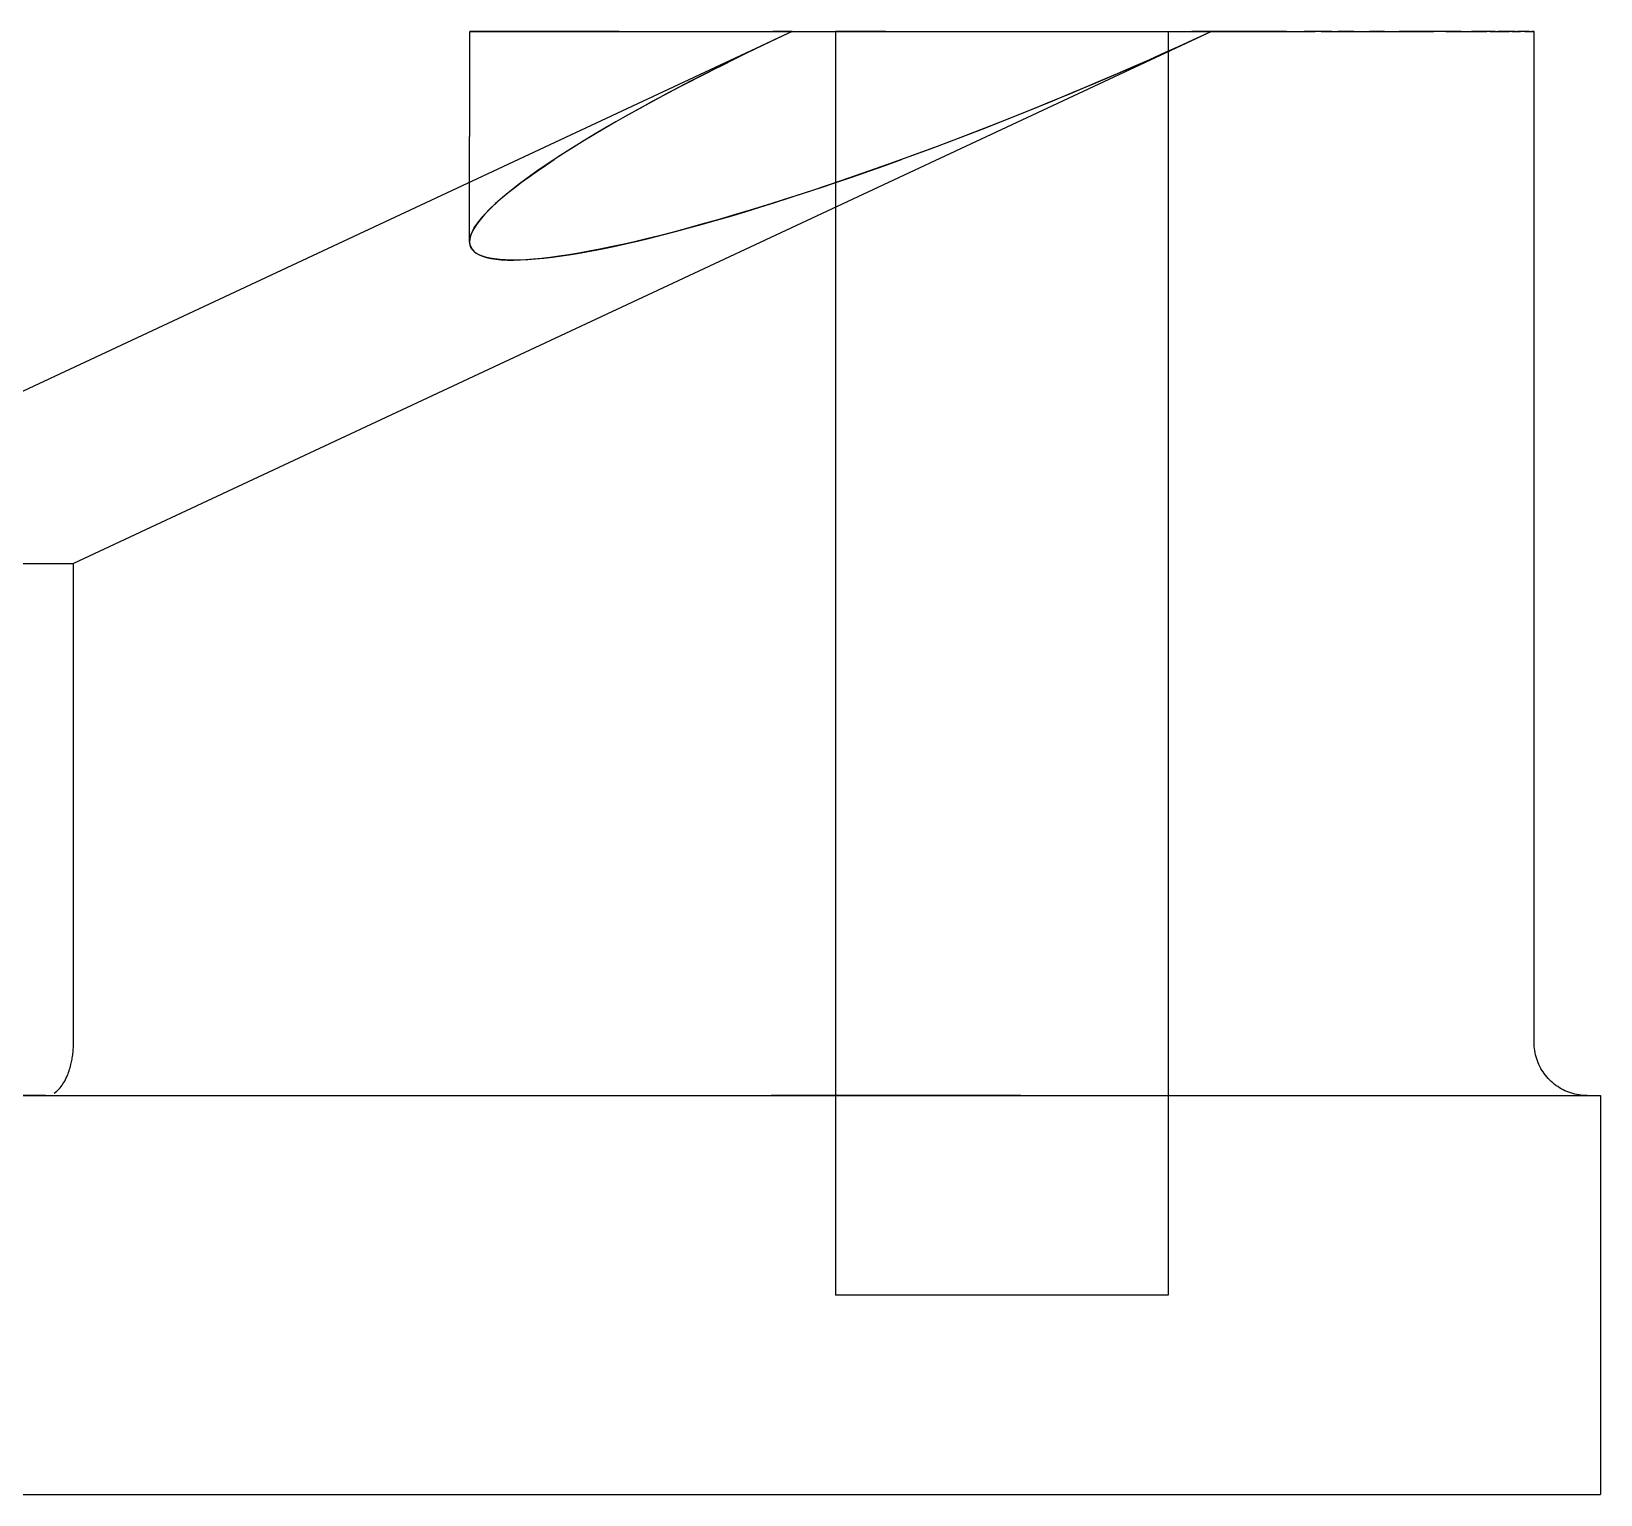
# Model space of a CAD drawing. Header units: millimetres. Extents: x -65 to 206, y -204 to 46.
# Drawn here: x 34.41 to 58, y -150 to -128 of the extents above; entities that cross this region are included whole.
import ezdxf

# ---------------------------------------------------------------- set-up
doc = ezdxf.new("R2010")
doc.units = ezdxf.units.MM
doc.layers.add('FRONT_XZ', color=7, linetype='Continuous')

msp = doc.modelspace()

# ---------------------------------------------------------------- linework, layer by layer
at = {"layer": 'FRONT_XZ'}
for p, q in [((45.849, -128), (28.743, -136)), ((52.151, -128), (35.046, -136)), ((41, -131.162), (41.001, -128)), ((41, -131.152), (41.001, -128)), ((41.011, -128), (41.001, -128)), ((41.001, -128), (41.003, -128)), ((41.003, -128), (41.018, -128)), ((41.034, -128), (41.011, -128)), ((41.018, -128), (41.045, -128)), ((41.07, -128), (41.034, -128)), ((41.045, -128), (41.086, -128)), ((41.118, -128), (41.07, -128)), ((41.086, -128), (41.138, -128)), ((41.178, -128), (41.118, -128)), ((41.138, -128), (41.203, -128)), ((41.251, -128), (41.178, -128)), ((41.203, -128), (41.281, -128)), ((41.336, -128), (41.251, -128)), ((41.281, -128), (41.37, -128)), ((41.434, -128), (41.336, -128)), ((41.37, -128), (41.472, -128)), ((41.543, -128), (41.434, -128)), ((41.472, -128), (41.586, -128)), ((41.664, -128), (41.543, -128)), ((41.586, -128), (41.711, -128)), ((41.797, -128), (41.664, -128)), ((41.711, -128), (41.848, -128)), ((41.941, -128), (41.797, -128)), ((41.848, -128), (41.996, -128)), ((42.096, -128), (41.941, -128)), ((41.996, -128), (42.155, -128)), ((42.262, -128), (42.096, -128)), ((42.155, -128), (42.325, -128)), ((42.439, -128), (42.262, -128)), ((42.325, -128), (42.506, -128)), ((42.626, -128), (42.439, -128)), ((42.506, -128), (42.697, -128)), ((42.823, -128), (42.626, -128)), ((42.697, -128), (42.897, -128)), ((43.03, -128), (42.823, -128)), ((42.897, -128), (43.108, -128)), ((43.247, -128), (43.03, -128)), ((43.108, -128), (43.328, -128)), ((43.247, -128), (43.472, -128)), ((43.328, -128), (43.557, -128)), ((43.472, -128), (43.707, -128)), ((43.557, -128), (43.794, -128)), ((43.707, -128), (43.949, -128)), ((43.794, -128), (44.04, -128)), ((43.949, -128), (44.2, -128)), ((44.04, -128), (44.293, -128)), ((44.2, -128), (44.458, -128)), ((44.293, -128), (44.554, -128)), ((44.458, -128), (44.724, -128)), ((44.554, -128), (44.822, -128)), ((44.724, -128), (44.996, -128)), ((44.822, -128), (45.096, -128)), ((44.996, -128), (45.274, -128)), ((45.096, -128), (45.377, -128)), ((45.274, -128), (45.559, -128)), ((45.377, -128), (45.663, -128)), ((45.849, -128), (45.559, -128)), ((45.849, -128), (45.566, -128.133)), ((45.849, -128), (45.625, -128.105)), ((45.663, -128), (45.955, -128)), ((45.849, -128), (46.143, -128)), ((45.955, -128), (46.252, -128)), ((46.143, -128), (46.443, -128)), ((46.252, -128), (46.553, -128)), ((46.443, -128), (46.746, -128)), ((46.502, -128), (46.5, -128)), ((46.5, -128), (46.5, -147)), ((46.508, -128), (46.502, -128)), ((46.518, -128), (46.508, -128)), ((46.532, -128), (46.518, -128)), ((46.549, -128), (46.532, -128)), ((46.571, -128), (46.549, -128)), ((46.553, -128), (46.857, -128)), ((46.596, -128), (46.571, -128)), ((46.625, -128), (46.596, -128)), ((46.658, -128), (46.625, -128)), ((46.695, -128), (46.658, -128)), ((46.735, -128), (46.695, -128)), ((46.779, -128), (46.735, -128)), ((46.746, -128), (47.053, -128)), ((46.827, -128), (46.779, -128)), ((46.878, -128), (46.827, -128)), ((46.857, -128), (47.165, -128)), ((46.932, -128), (46.878, -128)), ((46.989, -128), (46.932, -128)), ((47.05, -128), (46.989, -128)), ((47.114, -128), (47.05, -128)), ((47.053, -128), (47.363, -128)), ((47.18, -128), (47.114, -128)), ((47.165, -128), (47.476, -128)), ((47.25, -128), (47.18, -128)), ((47.25, -128), (47.322, -128)), ((47.322, -128), (47.397, -128)), ((47.363, -128), (47.676, -128)), ((47.397, -128), (47.475, -128)), ((47.475, -128), (47.555, -128)), ((47.476, -128), (47.79, -128)), ((47.555, -128), (47.637, -128)), ((47.637, -128), (47.721, -128)), ((47.676, -128), (47.991, -128)), ((47.721, -128), (47.808, -128)), ((47.79, -128), (48.105, -128)), ((47.808, -128), (47.896, -128)), ((47.896, -128), (47.986, -128)), ((47.986, -128), (48.078, -128)), ((47.991, -128), (48.307, -128)), ((48.078, -128), (48.171, -128)), ((48.105, -128), (48.422, -128)), ((48.171, -128), (48.265, -128)), ((48.265, -128), (48.361, -128)), ((48.307, -128), (48.624, -128)), ((48.361, -128), (48.458, -128)), ((48.422, -128), (48.74, -128)), ((48.458, -128), (48.555, -128)), ((48.555, -128), (48.653, -128)), ((48.624, -128), (48.942, -128)), ((48.653, -128), (48.752, -128)), ((48.74, -128), (49.058, -128)), ((48.752, -128), (48.851, -128)), ((48.851, -128), (48.95, -128)), ((48.942, -128), (49.26, -128)), ((48.95, -128), (49.05, -128)), ((49.05, -128), (49.149, -128)), ((49.058, -128), (49.376, -128)), ((49.149, -128), (49.248, -128)), ((49.248, -128), (49.347, -128)), ((49.26, -128), (49.578, -128)), ((49.347, -128), (49.445, -128)), ((49.376, -128), (49.693, -128)), ((49.445, -128), (49.542, -128)), ((49.542, -128), (49.639, -128)), ((49.578, -128), (49.895, -128)), ((49.639, -128), (49.735, -128)), ((49.693, -128), (50.009, -128)), ((49.735, -128), (49.829, -128)), ((49.829, -128), (49.922, -128)), ((49.895, -128), (50.21, -128)), ((49.922, -128), (50.014, -128)), ((50.009, -128), (50.324, -128)), ((50.014, -128), (50.104, -128)), ((50.104, -128), (50.192, -128)), ((50.192, -128), (50.279, -128)), ((50.21, -128), (50.524, -128)), ((50.279, -128), (50.363, -128)), ((50.324, -128), (50.637, -128)), ((50.363, -128), (50.445, -128)), ((50.445, -128), (50.525, -128)), ((50.524, -128), (50.835, -128)), ((50.525, -128), (50.603, -128)), ((50.603, -128), (50.678, -128)), ((50.637, -128), (50.947, -128)), ((50.678, -128), (50.75, -128)), ((50.75, -128), (50.82, -128)), ((50.82, -128), (50.886, -128)), ((50.835, -128), (51.143, -128)), ((50.886, -128), (50.95, -128)), ((50.947, -128), (51.254, -128)), ((50.95, -128), (51.011, -128)), ((51.011, -128), (51.068, -128)), ((51.068, -128), (51.122, -128)), ((51.122, -128), (51.173, -128)), ((51.143, -128), (51.447, -128)), ((51.173, -128), (51.221, -128)), ((51.221, -128), (51.265, -128)), ((51.254, -128), (51.557, -128)), ((51.265, -128), (51.305, -128)), ((51.305, -128), (51.342, -128)), ((51.342, -128), (51.375, -128)), ((51.375, -128), (51.404, -128)), ((51.404, -128), (51.429, -128)), ((51.429, -128), (51.451, -128)), ((51.447, -128), (51.748, -128)), ((51.451, -128), (51.468, -128)), ((51.468, -128), (51.482, -128)), ((51.482, -128), (51.492, -128)), ((51.492, -128), (51.498, -128)), ((51.498, -128), (51.5, -128)), ((51.5, -128), (51.5, -147)), ((51.557, -128), (51.857, -128)), ((51.748, -128), (52.045, -128)), ((52.151, -128), (51.857, -128)), ((52.151, -128), (51.864, -128.133)), ((52.151, -128), (51.924, -128.105)), ((52.045, -128), (52.337, -128)), ((52.441, -128), (52.151, -128)), ((52.337, -128), (52.623, -128)), ((52.726, -128), (52.441, -128)), ((52.623, -128), (52.904, -128)), ((53.004, -128), (52.726, -128)), ((52.904, -128), (53.178, -128)), ((53.276, -128), (53.004, -128)), ((53.178, -128), (53.446, -128)), ((53.276, -128), (53.542, -128)), ((53.446, -128), (53.707, -128)), ((53.8, -128), (53.542, -128)), ((53.96, -128), (53.707, -128)), ((53.8, -128), (54.051, -128)), ((53.96, -128), (54.206, -128)), ((54.293, -128), (54.051, -128)), ((54.206, -128), (54.443, -128)), ((54.293, -128), (54.528, -128)), ((54.443, -128), (54.672, -128)), ((54.753, -128), (54.528, -128)), ((54.672, -128), (54.892, -128)), ((54.753, -128), (54.97, -128)), ((54.892, -128), (55.103, -128)), ((55.177, -128), (54.97, -128)), ((55.103, -128), (55.303, -128)), ((55.374, -128), (55.177, -128)), ((55.303, -128), (55.494, -128)), ((55.561, -128), (55.374, -128)), ((55.675, -128), (55.494, -128)), ((55.738, -128), (55.561, -128)), ((55.675, -128), (55.845, -128)), ((55.904, -128), (55.738, -128)), ((55.845, -128), (56.004, -128)), ((55.904, -128), (56.059, -128)), ((56.004, -128), (56.152, -128)), ((56.203, -128), (56.059, -128)), ((56.152, -128), (56.289, -128)), ((56.336, -128), (56.203, -128)), ((56.414, -128), (56.289, -128)), ((56.336, -128), (56.457, -128)), ((56.414, -128), (56.528, -128)), ((56.566, -128), (56.457, -128)), ((56.528, -128), (56.63, -128)), ((56.664, -128), (56.566, -128)), ((56.719, -128), (56.63, -128)), ((56.664, -128), (56.749, -128)), ((56.719, -128), (56.797, -128)), ((56.822, -128), (56.749, -128)), ((56.862, -128), (56.797, -128)), ((56.882, -128), (56.822, -128)), ((56.862, -128), (56.914, -128)), ((56.93, -128), (56.882, -128)), ((56.914, -128), (56.955, -128)), ((56.93, -128), (56.966, -128)), ((56.955, -128), (56.982, -128)), ((56.989, -128), (56.966, -128)), ((56.982, -128), (56.997, -128)), ((56.999, -128), (56.989, -128)), ((56.999, -128), (56.997, -128)), ((56.999, -143.2), (56.999, -128)), ((45.289, -128.266), (45.018, -128.399)), ((45.404, -128.211), (45.182, -128.318)), ((45.566, -128.133), (45.289, -128.266)), ((45.625, -128.105), (45.404, -128.211)), ((51.573, -128.266), (51.278, -128.399)), ((51.695, -128.211), (51.457, -128.318)), ((51.864, -128.133), (51.573, -128.266)), ((51.924, -128.105), (51.695, -128.211)), ((44.752, -128.531), (44.493, -128.662)), ((44.748, -128.532), (44.538, -128.639)), ((44.963, -128.426), (44.748, -128.532)), ((44.752, -128.531), (45.018, -128.399)), ((45.182, -128.318), (44.963, -128.426)), ((50.979, -128.531), (50.678, -128.662)), ((50.975, -128.532), (50.731, -128.639)), ((51.217, -128.426), (50.975, -128.532)), ((50.979, -128.531), (51.278, -128.399)), ((51.457, -128.318), (51.217, -128.426)), ((44.332, -128.744), (44.131, -128.849)), ((44.493, -128.662), (44.24, -128.792)), ((44.538, -128.639), (44.332, -128.744)), ((50.485, -128.744), (50.238, -128.849)), ((50.678, -128.662), (50.374, -128.792)), ((50.731, -128.639), (50.485, -128.744)), ((43.934, -128.953), (43.742, -129.056)), ((43.995, -128.921), (43.757, -129.048)), ((44.131, -128.849), (43.934, -128.953)), ((44.24, -128.792), (43.995, -128.921)), ((49.99, -128.953), (49.74, -129.056)), ((50.068, -128.921), (49.76, -129.048)), ((50.238, -128.849), (49.99, -128.953)), ((50.374, -128.792), (50.068, -128.921)), ((43.527, -129.174), (43.305, -129.299)), ((43.556, -129.158), (43.375, -129.259)), ((43.757, -129.048), (43.527, -129.174)), ((43.742, -129.056), (43.556, -129.158)), ((49.451, -129.174), (49.141, -129.299)), ((49.49, -129.158), (49.239, -129.259)), ((49.76, -129.048), (49.451, -129.174)), ((49.74, -129.056), (49.49, -129.158)), ((43.029, -129.458), (42.865, -129.555)), ((43.092, -129.421), (42.888, -129.541)), ((43.199, -129.359), (43.029, -129.458)), ((43.305, -129.299), (43.092, -129.421)), ((43.375, -129.259), (43.199, -129.359)), ((48.738, -129.458), (48.487, -129.555)), ((48.832, -129.421), (48.522, -129.541)), ((48.989, -129.359), (48.738, -129.458)), ((49.141, -129.299), (48.832, -129.421)), ((49.239, -129.259), (48.989, -129.359)), ((42.692, -129.659), (42.507, -129.774)), ((42.707, -129.65), (42.555, -129.744)), ((42.888, -129.541), (42.692, -129.659)), ((42.865, -129.555), (42.707, -129.65)), ((48.213, -129.659), (47.906, -129.774)), ((48.237, -129.65), (47.988, -129.744)), ((48.522, -129.541), (48.213, -129.659)), ((48.487, -129.555), (48.237, -129.65)), ((42.138, -130.015), (42.271, -129.926)), ((42.331, -129.887), (42.165, -129.997)), ((42.41, -129.836), (42.271, -129.926)), ((42.507, -129.774), (42.331, -129.887)), ((42.555, -129.744), (42.41, -129.836)), ((47.246, -130.015), (47.492, -129.926)), ((47.6, -129.887), (47.296, -129.997)), ((47.739, -129.836), (47.492, -129.926)), ((47.906, -129.774), (47.6, -129.887)), ((47.988, -129.744), (47.739, -129.836)), ((41.782, -130.267), (41.894, -130.185)), ((42.009, -130.104), (41.864, -130.207)), ((41.894, -130.185), (42.013, -130.101)), ((42.165, -129.997), (42.009, -130.104)), ((42.013, -130.101), (42.138, -130.015)), ((46.521, -130.267), (46.761, -130.185)), ((46.995, -130.104), (46.696, -130.207)), ((46.761, -130.185), (47.003, -130.101)), ((47.296, -129.997), (46.995, -130.104)), ((47.003, -130.101), (47.246, -130.015)), ((41.49, -130.5), (41.58, -130.425)), ((41.605, -130.405), (41.493, -130.498)), ((41.58, -130.425), (41.678, -130.347)), ((41.729, -130.308), (41.605, -130.405)), ((41.678, -130.347), (41.782, -130.267)), ((41.864, -130.207), (41.729, -130.308)), ((45.817, -130.5), (46.049, -130.425)), ((46.111, -130.405), (45.824, -130.498)), ((46.049, -130.425), (46.284, -130.347)), ((46.402, -130.308), (46.111, -130.405)), ((46.284, -130.347), (46.521, -130.267)), ((46.696, -130.207), (46.402, -130.308)), ((41.264, -130.711), (41.332, -130.643)), ((41.391, -130.588), (41.301, -130.674)), ((41.332, -130.643), (41.407, -130.573)), ((41.493, -130.498), (41.391, -130.588)), ((41.407, -130.573), (41.49, -130.5)), ((45.142, -130.711), (45.363, -130.643)), ((45.542, -130.588), (45.265, -130.674)), ((45.363, -130.643), (45.589, -130.573)), ((45.824, -130.498), (45.542, -130.588)), ((45.589, -130.573), (45.817, -130.5)), ((41.101, -130.906), (41.062, -130.969)), ((41.07, -130.955), (41.107, -130.898)), ((41.156, -130.833), (41.101, -130.906)), ((41.107, -130.898), (41.152, -130.838)), ((41.152, -130.838), (41.204, -130.776)), ((41.223, -130.755), (41.156, -130.833)), ((41.204, -130.776), (41.264, -130.711)), ((41.301, -130.674), (41.223, -130.755)), ((44.471, -130.906), (44.244, -130.969)), ((44.295, -130.955), (44.5, -130.898)), ((44.729, -130.833), (44.471, -130.906)), ((44.5, -130.898), (44.71, -130.838)), ((44.71, -130.838), (44.924, -130.776)), ((44.994, -130.755), (44.729, -130.833)), ((44.924, -130.776), (45.142, -130.711)), ((45.265, -130.674), (44.994, -130.755)), ((41, -131.152), (41.006, -131.107)), ((41.004, -131.119), (41, -131.162)), ((41.015, -131.072), (41.004, -131.119)), ((41.006, -131.107), (41.019, -131.059)), ((41.035, -131.022), (41.015, -131.072)), ((41.019, -131.059), (41.041, -131.008)), ((41.062, -130.969), (41.035, -131.022)), ((41.041, -131.008), (41.07, -130.955)), ((43.66, -131.119), (43.476, -131.162)), ((43.522, -131.152), (43.708, -131.107)), ((43.85, -131.072), (43.66, -131.119)), ((43.708, -131.107), (43.899, -131.059)), ((44.044, -131.022), (43.85, -131.072)), ((43.899, -131.059), (44.095, -131.008)), ((44.244, -130.969), (44.044, -131.022)), ((44.095, -131.008), (44.295, -130.955)), ((41.002, -131.193), (41, -131.152)), ((41, -131.162), (41.004, -131.203)), ((41.012, -131.232), (41.002, -131.193)), ((41.004, -131.203), (41.016, -131.241)), ((41.03, -131.267), (41.012, -131.232)), ((41.016, -131.241), (41.036, -131.275)), ((41.056, -131.299), (41.03, -131.267)), ((41.036, -131.275), (41.064, -131.307)), ((41.09, -131.328), (41.056, -131.299)), ((41.064, -131.307), (41.1, -131.335)), ((41.131, -131.353), (41.09, -131.328)), ((41.1, -131.335), (41.143, -131.359)), ((41.18, -131.376), (41.131, -131.353)), ((41.143, -131.359), (41.194, -131.381)), ((41.237, -131.395), (41.18, -131.376)), ((41.194, -131.381), (41.253, -131.399)), ((42.348, -131.381), (42.212, -131.399)), ((42.246, -131.395), (42.384, -131.376)), ((42.491, -131.359), (42.348, -131.381)), ((42.384, -131.376), (42.528, -131.353)), ((42.64, -131.335), (42.491, -131.359)), ((42.528, -131.353), (42.679, -131.328)), ((42.795, -131.307), (42.64, -131.335)), ((42.679, -131.328), (42.836, -131.299)), ((42.957, -131.275), (42.795, -131.307)), ((42.836, -131.299), (42.999, -131.267)), ((43.124, -131.241), (42.957, -131.275)), ((42.999, -131.267), (43.168, -131.232)), ((43.297, -131.203), (43.124, -131.241)), ((43.168, -131.232), (43.342, -131.193)), ((43.476, -131.162), (43.297, -131.203)), ((43.342, -131.193), (43.522, -131.152)), ((41.302, -131.41), (41.237, -131.395)), ((41.253, -131.399), (41.319, -131.414)), ((41.374, -131.422), (41.302, -131.41)), ((41.319, -131.414), (41.393, -131.425)), ((41.453, -131.431), (41.374, -131.422)), ((41.393, -131.425), (41.475, -131.433)), ((41.54, -131.437), (41.453, -131.431)), ((41.475, -131.433), (41.563, -131.438)), ((41.634, -131.439), (41.54, -131.437)), ((41.563, -131.438), (41.659, -131.439)), ((41.736, -131.438), (41.634, -131.439)), ((41.659, -131.439), (41.763, -131.437)), ((41.845, -131.433), (41.736, -131.438)), ((41.763, -131.437), (41.873, -131.431)), ((41.96, -131.425), (41.845, -131.433)), ((41.873, -131.431), (41.991, -131.422)), ((42.083, -131.414), (41.96, -131.425)), ((41.991, -131.422), (42.115, -131.41)), ((42.212, -131.399), (42.083, -131.414)), ((42.115, -131.41), (42.246, -131.395)), ((28.743, -136), (35.046, -136)), ((35.046, -143.2), (35.046, -136)), ((35.031, -143.411), (35.034, -143.389)), ((35.034, -143.389), (35.036, -143.368)), ((35.036, -143.368), (35.039, -143.346)), ((35.039, -143.346), (35.041, -143.324)), ((35.041, -143.324), (35.042, -143.303)), ((35.042, -143.303), (35.044, -143.281)), ((35.044, -143.281), (35.045, -143.259)), ((35.045, -143.237), (35.046, -143.218)), ((35.045, -143.259), (35.045, -143.237)), ((35.046, -143.218), (35.046, -143.2)), ((57, -143.231), (56.999, -143.2)), ((57.002, -143.263), (57, -143.231)), ((57.005, -143.294), (57.002, -143.263)), ((57.009, -143.325), (57.005, -143.294)), ((57.015, -143.356), (57.009, -143.325)), ((57.021, -143.387), (57.015, -143.356)), ((57.029, -143.417), (57.021, -143.387)), ((34.973, -143.651), (34.98, -143.628)), ((34.98, -143.628), (34.988, -143.605)), ((34.988, -143.605), (34.995, -143.581)), ((34.995, -143.581), (35.002, -143.557)), ((35.002, -143.557), (35.007, -143.535)), ((35.007, -143.535), (35.012, -143.515)), ((35.012, -143.515), (35.016, -143.494)), ((35.016, -143.494), (35.02, -143.474)), ((35.02, -143.474), (35.024, -143.453)), ((35.024, -143.453), (35.028, -143.432)), ((35.024, -143.453), (35.028, -143.432)), ((35.028, -143.432), (35.031, -143.411)), ((35.028, -143.432), (35.031, -143.411)), ((57.039, -143.447), (57.029, -143.417)), ((57.049, -143.477), (57.039, -143.447)), ((57.06, -143.506), (57.049, -143.477)), ((57.073, -143.535), (57.06, -143.506)), ((57.087, -143.563), (57.073, -143.535)), ((57.101, -143.591), (57.087, -143.563)), ((57.117, -143.618), (57.101, -143.591)), ((57.134, -143.644), (57.117, -143.618)), ((57.152, -143.67), (57.134, -143.644)), ((34.844, -143.884), (34.859, -143.866)), ((34.859, -143.866), (34.873, -143.846)), ((34.873, -143.846), (34.887, -143.826)), ((34.887, -143.826), (34.901, -143.805)), ((34.901, -143.805), (34.914, -143.782)), ((34.914, -143.782), (34.926, -143.759)), ((34.926, -143.759), (34.937, -143.736)), ((34.937, -143.736), (34.947, -143.716)), ((34.947, -143.716), (34.956, -143.695)), ((34.956, -143.695), (34.964, -143.673)), ((34.964, -143.673), (34.973, -143.651)), ((57.171, -143.695), (57.152, -143.67)), ((57.191, -143.72), (57.171, -143.695)), ((57.212, -143.743), (57.191, -143.72)), ((57.234, -143.766), (57.212, -143.743)), ((57.256, -143.787), (57.234, -143.766)), ((57.28, -143.808), (57.256, -143.787)), ((57.304, -143.828), (57.28, -143.808)), ((57.329, -143.847), (57.304, -143.828)), ((57.355, -143.865), (57.329, -143.847)), ((57.381, -143.882), (57.355, -143.865)), ((57.408, -143.898), (57.381, -143.882)), ((27.693, -144), (45.534, -144)), ((34.626, -144), (31.839, -144)), ((33.985, -144), (58, -144)), ((34.626, -144), (52.466, -144)), ((34.754, -143.962), (34.775, -143.948)), ((34.754, -143.962), (34.775, -143.948)), ((34.775, -143.948), (34.795, -143.932)), ((34.795, -143.932), (34.813, -143.916)), ((34.813, -143.916), (34.828, -143.901)), ((34.828, -143.901), (34.844, -143.884)), ((45.858, -144), (45.534, -144)), ((46.187, -144), (45.858, -144)), ((46.521, -144), (46.187, -144)), ((46.858, -144), (46.521, -144)), ((47.2, -144), (46.858, -144)), ((47.543, -144), (47.2, -144)), ((47.89, -144), (47.543, -144)), ((48.238, -144), (47.89, -144)), ((48.587, -144), (48.238, -144)), ((48.936, -144), (48.587, -144)), ((49.286, -144), (48.936, -144)), ((49.286, -144), (49.636, -144)), ((49.636, -144), (49.984, -144)), ((49.984, -144), (50.331, -144)), ((50.331, -144), (50.676, -144)), ((50.676, -144), (51.018, -144)), ((51.018, -144), (51.357, -144)), ((51.357, -144), (51.692, -144)), ((51.692, -144), (52.023, -144)), ((52.023, -144), (52.349, -144)), ((52.349, -144), (52.67, -144)), ((52.466, -144), (52.785, -144)), ((52.67, -144), (52.985, -144)), ((52.785, -144), (53.098, -144)), ((52.985, -144), (53.294, -144)), ((53.098, -144), (53.405, -144)), ((53.294, -144), (53.596, -144)), ((53.405, -144), (53.704, -144)), ((53.596, -144), (53.891, -144)), ((53.704, -144), (53.996, -144)), ((53.891, -144), (54.178, -144)), ((53.996, -144), (54.28, -144)), ((54.178, -144), (54.457, -144)), ((54.28, -144), (54.556, -144)), ((54.457, -144), (54.727, -144)), ((54.556, -144), (54.823, -144)), ((54.727, -144), (54.988, -144)), ((54.823, -144), (55.08, -144)), ((54.988, -144), (55.239, -144)), ((55.08, -144), (55.328, -144)), ((55.239, -144), (55.481, -144)), ((55.328, -144), (55.567, -144)), ((55.481, -144), (55.713, -144)), ((55.567, -144), (55.794, -144)), ((55.713, -144), (55.934, -144)), ((55.794, -144), (56.011, -144)), ((55.934, -144), (56.144, -144)), ((56.011, -144), (56.217, -144)), ((56.144, -144), (56.342, -144)), ((56.217, -144), (56.412, -144)), ((56.342, -144), (56.529, -144)), ((56.412, -144), (56.594, -144)), ((56.529, -144), (56.704, -144)), ((56.594, -144), (56.765, -144)), ((56.704, -144), (56.867, -144)), ((56.765, -144), (56.924, -144)), ((56.867, -144), (57.018, -144)), ((56.924, -144), (57.069, -144)), ((57.018, -144), (57.156, -144)), ((57.069, -144), (57.203, -144)), ((57.156, -144), (57.281, -144)), ((57.203, -144), (57.323, -144)), ((57.281, -144), (57.393, -144)), ((57.323, -144), (57.43, -144)), ((57.393, -144), (57.491, -144)), ((57.436, -143.913), (57.408, -143.898)), ((57.43, -144), (57.524, -144)), ((57.464, -143.927), (57.436, -143.913)), ((57.493, -143.939), (57.464, -143.927)), ((57.491, -144), (57.576, -144)), ((57.522, -143.951), (57.493, -143.939)), ((57.552, -143.961), (57.522, -143.951)), ((57.524, -144), (57.604, -144)), ((57.582, -143.97), (57.552, -143.961)), ((57.576, -144), (57.648, -144)), ((57.613, -143.978), (57.582, -143.97)), ((57.604, -144), (57.671, -144)), ((57.643, -143.985), (57.613, -143.978)), ((57.674, -143.99), (57.643, -143.985)), ((57.648, -144), (57.706, -144)), ((57.671, -144), (57.723, -144)), ((57.705, -143.994), (57.674, -143.99)), ((57.737, -143.998), (57.705, -143.994)), ((57.706, -144), (57.75, -144)), ((57.723, -144), (57.763, -144)), ((57.768, -143.999), (57.737, -143.998)), ((57.75, -144), (57.78, -144)), ((57.788, -144), (57.763, -144)), ((57.799, -144), (57.768, -143.999)), ((57.78, -144), (57.797, -144)), ((57.799, -144), (57.788, -144)), ((57.797, -144), (57.799, -144)), ((58, -144), (58, -150)), ((46.502, -147), (46.5, -147)), ((46.508, -147), (46.502, -147)), ((46.518, -147), (46.508, -147)), ((46.532, -147), (46.518, -147)), ((46.549, -147), (46.532, -147)), ((46.571, -147), (46.549, -147)), ((46.596, -147), (46.571, -147)), ((46.625, -147), (46.596, -147)), ((46.658, -147), (46.625, -147)), ((46.695, -147), (46.658, -147)), ((46.735, -147), (46.695, -147)), ((46.779, -147), (46.735, -147)), ((46.827, -147), (46.779, -147)), ((46.878, -147), (46.827, -147)), ((46.932, -147), (46.878, -147)), ((46.989, -147), (46.932, -147)), ((47.05, -147), (46.989, -147)), ((47.114, -147), (47.05, -147)), ((47.18, -147), (47.114, -147)), ((47.25, -147), (47.18, -147)), ((47.322, -147), (47.25, -147)), ((47.397, -147), (47.322, -147)), ((47.475, -147), (47.397, -147)), ((47.555, -147), (47.475, -147)), ((47.637, -147), (47.555, -147)), ((47.721, -147), (47.637, -147)), ((47.808, -147), (47.721, -147)), ((47.896, -147), (47.808, -147)), ((47.986, -147), (47.896, -147)), ((48.078, -147), (47.986, -147)), ((48.171, -147), (48.078, -147)), ((48.265, -147), (48.171, -147)), ((48.361, -147), (48.265, -147)), ((48.458, -147), (48.361, -147)), ((48.555, -147), (48.458, -147)), ((48.653, -147), (48.555, -147)), ((48.752, -147), (48.653, -147)), ((48.851, -147), (48.752, -147)), ((48.95, -147), (48.851, -147)), ((49.05, -147), (48.95, -147)), ((49.149, -147), (49.05, -147)), ((49.248, -147), (49.149, -147)), ((49.347, -147), (49.248, -147)), ((49.445, -147), (49.347, -147)), ((49.542, -147), (49.445, -147)), ((49.639, -147), (49.542, -147)), ((49.735, -147), (49.639, -147)), ((49.829, -147), (49.735, -147)), ((49.922, -147), (49.829, -147)), ((50.014, -147), (49.922, -147)), ((50.104, -147), (50.014, -147)), ((50.192, -147), (50.104, -147)), ((50.279, -147), (50.192, -147)), ((50.363, -147), (50.279, -147)), ((50.445, -147), (50.363, -147)), ((50.525, -147), (50.445, -147)), ((50.603, -147), (50.525, -147)), ((50.678, -147), (50.603, -147)), ((50.75, -147), (50.678, -147)), ((50.82, -147), (50.75, -147)), ((50.886, -147), (50.82, -147)), ((50.95, -147), (50.886, -147)), ((51.011, -147), (50.95, -147)), ((51.068, -147), (51.011, -147)), ((51.122, -147), (51.068, -147)), ((51.173, -147), (51.122, -147)), ((51.221, -147), (51.173, -147)), ((51.265, -147), (51.221, -147)), ((51.305, -147), (51.265, -147)), ((51.342, -147), (51.305, -147)), ((51.375, -147), (51.342, -147)), ((51.404, -147), (51.375, -147)), ((51.429, -147), (51.404, -147)), ((51.451, -147), (51.429, -147)), ((51.468, -147), (51.451, -147)), ((51.482, -147), (51.468, -147)), ((51.492, -147), (51.482, -147)), ((51.498, -147), (51.492, -147)), ((51.5, -147), (51.498, -147)), ((33.985, -150), (58, -150))]:
    msp.add_line(p, q, dxfattribs=at)

doc.saveas('drawing.dxf')
